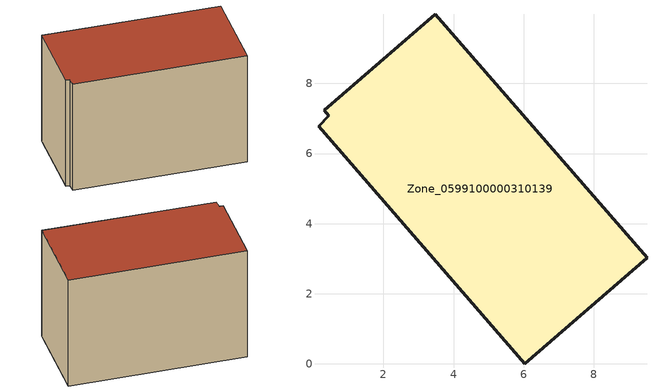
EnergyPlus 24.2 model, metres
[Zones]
Zone_0599100000310139
 floor ground (C_G): 0.15,6.78 0.44,7.07 0.32,7.23 3.47,9.98 9.51,3.02 6.03,0 z0
 wall outside (C_F): 6.03,0 9.51,3.02 3.47,9.98 0.32,7.23 0.44,7.07 0.15,6.78 6.03,0 z0:6.29
 roof outside (C_R): 0.44,7.07 0.15,6.78 6.03,0 9.51,3.02 3.47,9.98 0.32,7.23 z6.29
[BUILDING]
Pand.0599100000310139: North Axis=0; Terrain=City; Loads Convergence Tolerance Value=0.04; Temperature Convergence Tolerance Value=0.4; Solar Distribution=FullExterior; Maximum Number of Warmup Days=25; Minimum Number of Warmup Days=1
[Site:Location]
Rotterdam.The.Hague.AP_ZH_NLD Design_Conditions: Latitude=51.96; Longitude=4.45; Time Zone=1; Elevation=-4.5
[SITE:GROUNDTEMPERATURE:BUILDINGSURFACE]
18, 18, 18, 18, 18, 18, 18, 18, 18, 18, 18, 18
[MATERIAL] Thermal Absorptance=0.9; Solar Absorptance=0.7; Visible Absorptance=0.7
Name | Roughness | Thickness | Conductivity | Density | Specific Heat
G.TI.1946 | MediumSmooth | 0.15 | 1 | 540 | 1210
F.TI.1946 | Rough | 0.3 | 0.857143 | 1920 | 840
R.TI.1946 | MediumRough | 0.2 | 0.1 | 1500 | 1000
[CONSTRUCTION]
C_G: G.TI.1946
C_F: F.TI.1946
C_R: R.TI.1946
[ZONE]
Zone_0599100000310139: Type=1; Multiplier=1; Ceiling Height=Autocalculate; Volume=Autocalculate; Floor Area=autocalculate; Part of Total Floor Area=Yes
[ZONEINFILTRATION:DESIGNFLOWRATE]
Infil_Zone_0599100000310139: Zone or ZoneList or Space or SpaceList=Zone_0599100000310139; Schedule=AlwaysOn; Design Flow Rate Calculation Method=Flow/Area; Flow Rate per Floor Area=0.003; Constant Term Coefficient=1; Temperature Term Coefficient=0; Velocity Term Coefficient=0; Velocity Squared Term Coefficient=0
[HVACTEMPLATE:ZONE:IDEALLOADSAIRSYSTEM]
Zone_0599100000310139: Maximum Heating Supply Air Temperature=50; Minimum Cooling Supply Air Temperature=13; Maximum Heating Supply Air Humidity Ratio=0.0156; Minimum Cooling Supply Air Humidity Ratio=0.0077; Heating Limit=NoLimit; Cooling Limit=NoLimit; Dehumidification Control Type=ConstantSensibleHeatRatio; Cooling Sensible Heat Ratio=0.7; Dehumidification Setpoint=60; Humidification Control Type=None; Humidification Setpoint=30; Outdoor Air Method=None; Outdoor Air Flow Rate per Person=0.00944; Outdoor Air Flow Rate per Zone Floor Area=0; Outdoor Air Flow Rate per Zone=0; Demand Controlled Ventilation Type=None; Outdoor Air Economizer Type=NoEconomizer; Heat Recovery Type=None; Sensible Heat Recovery Effectiveness=0.7; Latent Heat Recovery Effectiveness=0.65
[ZONECONTROL:THERMOSTAT]
ThermostatControl_Zone_0599100000310139: Zone or ZoneList=Zone_0599100000310139; Control Type Schedule=DualSetpointControlType; Control 1=Thermostat_Zone_0599100000310139; Temperature Difference Between Cutout And Setpoint=0
[THERMOSTATSETPOINT:DUALSETPOINT]
Thermostat_Zone_0599100000310139: Heating Setpoint Temperature Schedule=HeatingSetpoint_Zone_0599100000310139; Cooling Setpoint Temperature Schedule=CoolingSetpoint_Zone_0599100000310139
[SCHEDULE:COMPACT]
HeatingSetpoint_Zone_0599100000310139: Through: 12/31, For: AllDays, Until: 24:00, 21
CoolingSetpoint_Zone_0599100000310139: Through: 12/31, For: AllDays, Until: 24:00, 24
DualSetpointControlType: Through: 12/31, For: AllDays, Until: 24:00, 4
AlwaysOn: Through: 12/31, For: AllDays, Until: 24:00, 1
